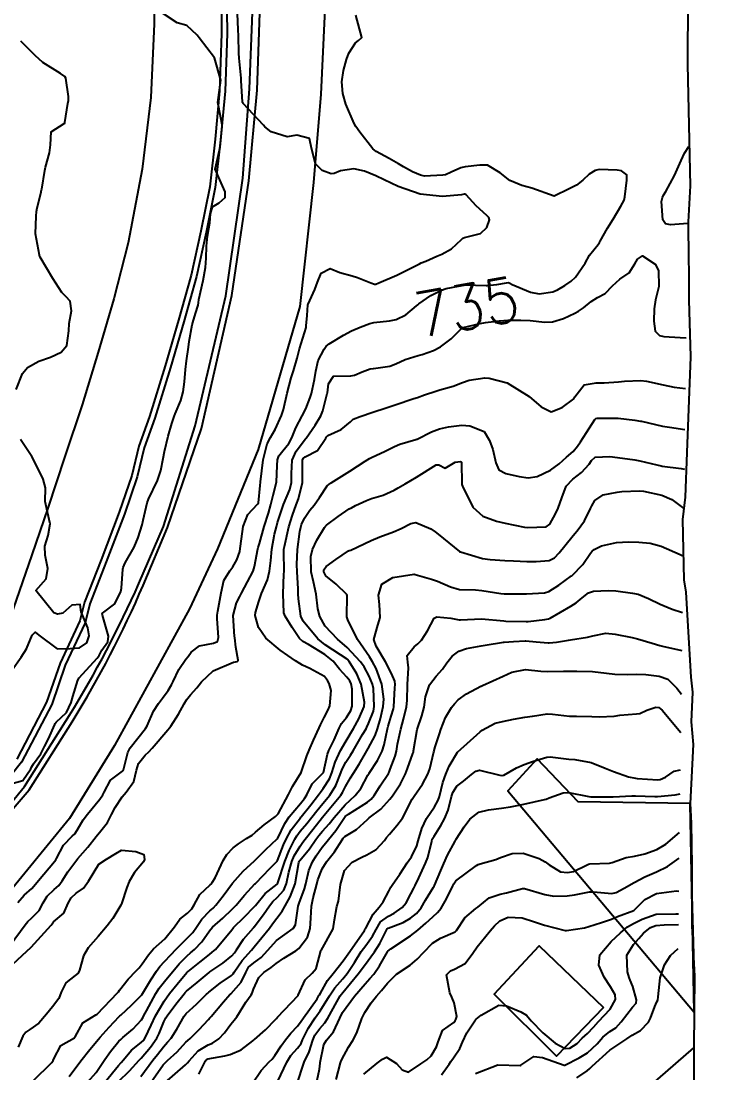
# Model space of a CAD drawing. Header units: metres. Extents: x 318500 to 325275, y 7408834 to 7428799.
# Drawn here: x 324060.5 to 324122.8, y 7420763.6 to 7420858 of the extents above; entities that cross this region are included whole.
import ezdxf
from ezdxf.enums import TextEntityAlignment as Align

# ---------------------------------------------------------------- set-up
doc = ezdxf.new("R2010")
doc.units = ezdxf.units.M
doc.header["$MEASUREMENT"] = 0
for name, color, linetype in [('Area', 45, 'Continuous'), ('Canteiro', 45, 'Continuous'), ('Cotas', 45, 'Continuous'), ('Curvas de Nivel 1m', 11, 'Continuous'), ('Curvas de Nivel 5m', 15, 'Continuous'), ('Edificações', 30, 'Continuous'), ('Vias Primárias', 230, 'Continuous')]:
    doc.layers.add(name, color=color, linetype=linetype)
doc.styles.add('Style-STANDARD', font='STANDARD.shx')

msp = doc.modelspace()

# ---------------------------------------------------------------- linework, layer by layer
at = {"layer": 'Area'}
msp.add_lwpolyline([(324120.41, 7420863.066), (324120.3, 7420856.168), (324120.3, 7420854.758), (324120.291, 7420854.063), (324120.543, 7420843.158), (324120.352, 7420839.93), (324120.4, 7420836.504), (324120.41, 7420835.545), (324120.429, 7420832.938), (324120.582, 7420827.811), (324120.247, 7420819.248), (324120.101, 7420815.243), (324119.856, 7420813.233), (324119.983, 7420807.832), (324120.143, 7420806.717), (324120.608, 7420799.091), (324120.737, 7420797.74), (324120.645, 7420795.09), (324120.798, 7420793.057), (324120.526, 7420787.745), (324120.628, 7420785.993), (324120.68, 7420782.183), (324120.7, 7420776.774), (324120.921, 7420772.259), (324120.86, 7420765.833), (324120.91, 7420757.428)], dxfattribs=at)
at = {"layer": 'Canteiro'}
msp.add_lwpolyline([(324033.421, 7420760.027), (324041.567, 7420767.987), (324048.643, 7420775.133), (324055.121, 7420782.292), (324060.858, 7420789.279), (324064.903, 7420795.672, 0.033102), (324071.109, 7420807.487), (324073.326, 7420812.595), (324076.166, 7420821.643), (324078.897, 7420833.303), (324080.43, 7420843.845), (324081.016, 7420851.877), (324081.554, 7420865.586), (324081.917, 7420873.487), (324082.16, 7420884.867), (324082.525, 7420896.843), (324082.875, 7420906.978)], format="xyb", dxfattribs=at)
msp.add_lwpolyline([(324078.976, 7420860.876), (324079.029, 7420856.823), (324078.834, 7420851.65), (324078.443, 7420847.293), (324077.963, 7420843.008), (324077.146, 7420838.99), (324076.292, 7420835.041), (324075.154, 7420830.971), (324073.945, 7420826.88), (324072.54, 7420822.31), (324071.598, 7420819.656), (324070.958, 7420817.047), (324069.82, 7420813.721), (324068.185, 7420809.419), (324066.709, 7420805.666), (324066.281, 7420803.956), (324064.505, 7420800.158), (324063.295, 7420796.634), (324060.576, 7420791.462), (324058.726, 7420789.129)], dxfattribs=at)
at = {"layer": 'Curvas de Nivel 1m', "flags": 128}
for points, elevation in [([(324059.63, 7420789.528), (324060.699, 7420789.809), (324061.437, 7420790.863), (324061.493, 7420791.022), (324061.657, 7420791.308), (324062.315, 7420792.209), (324062.638, 7420792.85), (324062.995, 7420793.539), (324063.567, 7420794.841), (324063.606, 7420794.937), (324063.703, 7420795.04), (324064.635, 7420795.908), (324065.043, 7420796.82), (324065.2, 7420797.356), (324065.636, 7420798.812), (324065.762, 7420799.028), (324067.382, 7420800.786), (324067.54, 7420801.028), (324067.791, 7420801.514), (324068.321, 7420802.256), (324068.39, 7420802.774), (324067.838, 7420804.651), (324067.812, 7420804.752), (324067.813, 7420804.78), (324067.84, 7420804.825), (324068.945, 7420805.674), (324069.501, 7420806.764), (324069.557, 7420807.071), (324069.685, 7420808.762), (324069.716, 7420808.938), (324069.896, 7420809.351), (324070.675, 7420810.749), (324071.06, 7420811.606), (324071.404, 7420812.738), (324071.509, 7420813.174), (324071.858, 7420814.732), (324071.973, 7420815.052), (324072.777, 7420816.718), (324073.084, 7420817.634), (324073.276, 7420818.711), (324073.396, 7420819.343), (324073.735, 7420820.705), (324074.061, 7420821.841), (324074.285, 7420822.481), (324074.379, 7420822.697), (324074.866, 7420823.914), (324075.069, 7420824.69), (324075.213, 7420825.59), (324075.304, 7420826.688), (324075.371, 7420827.454), (324075.551, 7420828.686), (324075.632, 7420829.211), (324075.896, 7420830.683), (324075.949, 7420830.917), (324076.195, 7420831.7), (324076.428, 7420832.455), (324076.462, 7420832.676), (324076.501, 7420832.964), (324076.89, 7420834.67), (324077.079, 7420835.836), (324077.151, 7420836.667), (324077.181, 7420837.762), (324077.261, 7420838.665), (324077.472, 7420839.833), (324077.544, 7420840.661), (324077.704, 7420841.274), (324078.325, 7420841.636), (324078.851, 7420842.124), (324078.855, 7420842.642), (324078.356, 7420843.706), (324077.962, 7420844.656), (324078.39, 7420846.65), (324078.587, 7420848.478), (324078.585, 7420848.648), (324078.431, 7420849.416), (324078.2, 7420850.654), (324078.47, 7420852.65), (324077.886, 7420854.659), (324076.527, 7420856.45), (324076.348, 7420856.683), (324075.405, 7420857.563), (324074.541, 7420857.778), (324073.131, 7420858.724)], 733), ([(324060.264, 7420778.878), (324060.835, 7420779.535), (324061.509, 7420780.131), (324061.845, 7420780.525), (324062.1, 7420780.851), (324063.537, 7420782.537), (324063.66, 7420782.707), (324063.726, 7420782.828), (324064.367, 7420784.013), (324065.134, 7420784.814), (324065.36, 7420785.025), (324065.578, 7420785.367), (324066.111, 7420786.283), (324066.491, 7420786.797), (324067.613, 7420788.129), (324067.87, 7420788.525), (324067.985, 7420788.776), (324068.574, 7420789.833), (324069.648, 7420790.643), (324069.706, 7420790.703), (324069.726, 7420790.759), (324070.113, 7420792.314), (324070.332, 7420792.75), (324071.698, 7420794.487), (324071.843, 7420794.728), (324072.419, 7420796.02), (324072.868, 7420796.713), (324073.244, 7420797.201), (324073.748, 7420797.891), (324074.051, 7420798.402), (324074.179, 7420798.696), (324074.684, 7420799.778), (324075.322, 7420800.685), (324075.527, 7420800.94), (324075.789, 7420801.313), (324076.559, 7420801.908), (324077.802, 7420802.121), (324078.169, 7420802.28), (324078.248, 7420802.643), (324078.12, 7420804.361), (324078.131, 7420804.646), (324078.199, 7420805), (324078.487, 7420806.641), (324078.743, 7420807.771), (324079.267, 7420808.629), (324079.548, 7420808.972), (324079.905, 7420809.615), (324080.165, 7420810.369), (324080.206, 7420810.617), (324080.39, 7420812.161), (324080.472, 7420812.615), (324080.888, 7420813.679), (324081.756, 7420814.602), (324081.844, 7420814.729), (324081.995, 7420816.273), (324082.015, 7420816.585), (324082.019, 7420816.618), (324082.26, 7420818.596), (324082.617, 7420820.016), (324082.924, 7420820.587), (324083.341, 7420821.3), (324083.91, 7420822.573), (324084.085, 7420823.088), (324084.4, 7420824.566), (324084.753, 7420825.928), (324084.974, 7420826.557), (324085.302, 7420827.707), (324085.501, 7420828.55), (324086.104, 7420830.467), (324086.12, 7420830.541), (324086.122, 7420830.599), (324086.195, 7420831.54), (324086.268, 7420832.481), (324086.28, 7420832.539), (324086.884, 7420833.873), (324087.14, 7420834.531), (324087.446, 7420835.324), (324088.249, 7420835.764), (324089.121, 7420835.385), (324090.246, 7420835.091), (324090.707, 7420834.948), (324091.894, 7420834.465), (324092.238, 7420834.354), (324092.345, 7420834.353), (324092.617, 7420834.456), (324094.247, 7420835.149), (324095.726, 7420835.889), (324096.258, 7420836.177), (324096.422, 7420836.244), (324096.834, 7420836.404), (324097.813, 7420836.849), (324098.27, 7420837.041), (324099.127, 7420837.528), (324100.049, 7420838.364), (324100.171, 7420838.482), (324100.293, 7420838.545), (324101.745, 7420838.891), (324102.307, 7420839.439), (324102.54, 7420840.105), (324102.476, 7420840.328), (324102.322, 7420840.503), (324101.352, 7420841.367), (324100.447, 7420842.358), (324100.341, 7420842.417), (324100.284, 7420842.418), (324100.052, 7420842.364), (324098.338, 7420842.212), (324096.34, 7420842.41), (324094.35, 7420843.108), (324093.106, 7420843.711), (324092.364, 7420844.079), (324091.352, 7420844.48), (324090.372, 7420844.682), (324089.189, 7420844.508), (324088.614, 7420844.269), (324088.366, 7420844.237), (324087.556, 7420844.532), (324086.96, 7420845.126), (324086.574, 7420846.547), (324086.403, 7420847.424), (324085.264, 7420847.705), (324084.405, 7420847.578), (324082.982, 7420848.021), (324082.418, 7420848.447), (324082.272, 7420848.602), (324080.449, 7420850.547), (324080.414, 7420850.63), (324080.409, 7420850.672), (324080.294, 7420852.632), (324080.28, 7420852.825), (324080.109, 7420854.634), (324080.082, 7420855.058), (324080.037, 7420856.635), (324080.019, 7420857.151), (324079.962, 7420858.636)], 734), ([(324060.1, 7420824.89), (324060.674, 7420826.33), (324061.123, 7420826.875), (324062.136, 7420827.425), (324063.201, 7420827.788), (324064.144, 7420828.255), (324064.648, 7420828.833), (324064.836, 7420830.164), (324064.869, 7420830.83), (324065.066, 7420831.958), (324064.947, 7420832.829), (324064.596, 7420833.217), (324064.218, 7420833.608), (324063.383, 7420834.848), (324062.259, 7420836.766), (324062.214, 7420836.861), (324062.189, 7420836.933), (324061.831, 7420838.867), (324061.896, 7420840.456), (324061.934, 7420840.866), (324061.978, 7420841.202), (324062.334, 7420842.468), (324062.394, 7420842.804), (324062.404, 7420842.859), (324062.686, 7420844.536), (324062.753, 7420844.856), (324063.108, 7420846.128), (324063.183, 7420846.852), (324063.248, 7420848.011), (324064.419, 7420848.749), (324064.462, 7420848.797), (324064.471, 7420848.839), (324064.734, 7420850.547), (324064.804, 7420850.835), (324064.809, 7420851.19), (324064.56, 7420852.839), (324064.472, 7420852.986), (324064.083, 7420853.236), (324062.491, 7420854.245), (324061.821, 7420854.87), (324060.519, 7420856.148)], 732), ([(324120.32, 7420839.79), (324118.774, 7420839.653), (324118.315, 7420839.772), (324118.092, 7420840.123), (324117.964, 7420841.753), (324118.056, 7420842.124), (324118.15, 7420842.316), (324118.348, 7420842.646), (324119.142, 7420844.108), (324119.721, 7420845.431), (324120.035, 7420846.095), (324120.41, 7420846.71)], 736), ([(324061.626, 7420762.855), (324063.297, 7420764.516), (324063.435, 7420764.693), (324063.501, 7420764.828), (324064.099, 7420766.041), (324065.329, 7420766.72), (324065.379, 7420766.759), (324065.407, 7420766.809), (324066.08, 7420768.068), (324067.246, 7420768.782), (324067.361, 7420768.845), (324069.199, 7420770.753), (324069.287, 7420770.845), (324069.384, 7420770.993), (324070.139, 7420772.003), (324070.857, 7420772.736), (324071.142, 7420773.005), (324071.42, 7420773.364), (324071.968, 7420774.186), (324072.431, 7420774.715), (324073.449, 7420775.62), (324074.299, 7420776.687), (324074.792, 7420777.358), (324075.478, 7420777.897), (324075.86, 7420778.29), (324076.074, 7420778.664), (324076.572, 7420779.596), (324077.517, 7420780.456), (324077.615, 7420780.552), (324077.683, 7420780.648), (324077.956, 7420781.075), (324078.679, 7420782.633), (324078.992, 7420783.185), (324079.557, 7420783.759), (324080.044, 7420784.134), (324080.772, 7420784.608), (324081.27, 7420784.908), (324081.578, 7420785.164), (324082.332, 7420785.846), (324083.349, 7420786.574), (324083.602, 7420786.815), (324084.52, 7420788.557), (324084.893, 7420789.29), (324085.65, 7420790.54), (324086.182, 7420792.025), (324086.386, 7420792.533), (324086.783, 7420793.435), (324087.278, 7420794.524), (324087.41, 7420794.817), (324087.714, 7420795.467), (324088.075, 7420796.165), (324088.232, 7420796.512), (324088.363, 7420797.899), (324088.187, 7420798.514), (324088.034, 7420798.787), (324087.766, 7420799.13), (324086.444, 7420799.862), (324085.776, 7420800.17), (324085.537, 7420800.303), (324085.153, 7420800.549), (324083.794, 7420801.522), (324082.506, 7420802.59), (324081.824, 7420803.538), (324081.53, 7420804.603), (324081.57, 7420804.876), (324081.853, 7420805.866), (324082.114, 7420806.596), (324082.645, 7420807.822), (324082.837, 7420808.586), (324082.932, 7420809.558), (324083.035, 7420810.583), (324083.264, 7420811.911), (324083.436, 7420812.578), (324083.555, 7420812.967), (324083.965, 7420814.222), (324084.052, 7420814.486), (324084.083, 7420814.568), (324084.635, 7420815.915), (324084.796, 7420816.558), (324084.795, 7420817.346), (324084.851, 7420818.558), (324085.215, 7420819.369), (324086.049, 7420820.471), (324086.082, 7420820.508), (324086.11, 7420820.539), (324086.917, 7420821.681), (324087.435, 7420822.526), (324087.619, 7420822.99), (324088.001, 7420824.521), (324088.015, 7420824.607), (324088.113, 7420825.414), (324088.558, 7420826.079), (324090.124, 7420826.122), (324090.433, 7420826.177), (324091.146, 7420826.475), (324091.863, 7420826.735), (324092.135, 7420826.779), (324093.607, 7420826.976), (324094.141, 7420827.182), (324094.976, 7420827.599), (324096.153, 7420827.943), (324096.52, 7420828.039), (324097.52, 7420828.39), (324098.163, 7420828.712), (324099.116, 7420829.426), (324100.048, 7420830.361), (324100.117, 7420830.425), (324100.181, 7420830.46), (324101.717, 7420830.807), (324102.189, 7420830.904), (324103.439, 7420831.069), (324104.192, 7420831.108), (324105.367, 7420831.118), (324106.192, 7420831.071), (324107.501, 7420830.95), (324108.191, 7420830.965), (324109.184, 7420831.252), (324110.203, 7420831.745), (324110.522, 7420831.908), (324110.966, 7420832.219), (324111.652, 7420832.775), (324112.224, 7420833.141), (324112.918, 7420833.501), (324113.562, 7420834.18), (324114.246, 7420834.797), (324115.063, 7420835.35), (324115.584, 7420836.157), (324115.827, 7420836.594), (324116.271, 7420836.895), (324117.415, 7420836.133), (324117.697, 7420835.571), (324117.726, 7420834.128), (324117.421, 7420832.933), (324117.309, 7420832.134), (324117.291, 7420831.036), (324117.396, 7420830.132), (324117.803, 7420829.752), (324118.175, 7420829.656), (324119.651, 7420829.574), (324120.17, 7420829.53)], 736), ([(324064.855, 7420763.244), (324065.29, 7420763.814), (324066.025, 7420764.799), (324066.582, 7420765.52), (324067.324, 7420766.386), (324067.503, 7420766.602), (324067.647, 7420766.775), (324068.437, 7420767.671), (324069.358, 7420768.634), (324069.417, 7420768.691), (324069.48, 7420768.749), (324070.454, 7420769.654), (324071.379, 7420770.591), (324071.472, 7420770.729), (324072.178, 7420771.939), (324072.696, 7420772.711), (324073.003, 7420773.119), (324073.423, 7420773.579), (324073.962, 7420774.162), (324074.451, 7420774.685), (324075.45, 7420775.665), (324075.938, 7420776.182), (324076.267, 7420776.662), (324076.753, 7420777.375), (324077.482, 7420778.129), (324077.76, 7420778.372), (324078.015, 7420778.642), (324078.663, 7420779.472), (324079.52, 7420780.596), (324080.462, 7420781.679), (324081.48, 7420782.601), (324081.514, 7420782.627), (324081.541, 7420782.654), (324082.509, 7420783.633), (324083.516, 7420784.571), (324083.547, 7420784.594), (324083.571, 7420784.643), (324084.197, 7420785.955), (324084.6, 7420786.555), (324085.612, 7420787.763), (324085.964, 7420788.189), (324086.17, 7420788.535), (324086.659, 7420789.505), (324087.65, 7420790.52), (324088.011, 7420792.179), (324088.138, 7420792.513), (324088.632, 7420793.449), (324089.055, 7420794.5), (324089.278, 7420794.924), (324089.715, 7420795.457), (324090.124, 7420796.084), (324090.238, 7420796.482), (324090.227, 7420798.009), (324090.144, 7420798.484), (324090.03, 7420798.753), (324089.766, 7420799.097), (324089.089, 7420799.816), (324088.523, 7420800.509), (324087.789, 7420801.13), (324086.332, 7420802.005), (324085.806, 7420802.288), (324085.515, 7420802.544), (324084.848, 7420803.531), (324084.219, 7420804.564), (324084.121, 7420804.844), (324084.041, 7420806.567), (324084.115, 7420808.338), (324084.124, 7420808.566), (324084.113, 7420810.371), (324084.123, 7420810.567), (324084.156, 7420810.8), (324084.558, 7420812.561), (324084.883, 7420813.629), (324085.225, 7420814.551), (324085.437, 7420815.089), (324085.795, 7420816.543), (324085.768, 7420818.295), (324085.78, 7420818.544), (324085.854, 7420818.711), (324086.025, 7420818.858), (324087.13, 7420819.433), (324087.863, 7420820.522), (324087.928, 7420820.646), (324088.054, 7420820.763), (324089.251, 7420821.314), (324090.073, 7420822.001), (324090.338, 7420822.224), (324090.944, 7420822.477), (324092.084, 7420822.85), (324093.288, 7420823.248), (324094.091, 7420823.532), (324095.759, 7420824.077), (324096.098, 7420824.185), (324096.711, 7420824.401), (324097.733, 7420824.758), (324098.107, 7420824.862), (324099.285, 7420825.196), (324100.117, 7420825.521), (324100.738, 7420825.734), (324102.124, 7420825.931), (324102.532, 7420825.916), (324104.118, 7420825.49), (324106.1, 7420824.28), (324107.179, 7420823.352), (324108.086, 7420822.896), (324109.061, 7420823.27), (324110.098, 7420824.06), (324110.19, 7420824.229), (324111.029, 7420825.304), (324112.119, 7420825.495), (324112.831, 7420825.478), (324114.121, 7420825.584), (324114.654, 7420825.633), (324116.123, 7420825.702), (324116.62, 7420825.645), (324118.118, 7420825.302), (324119.104, 7420825.117), (324120.11, 7420824.97)], 737), ([(324066.542, 7420762.791), (324067.288, 7420763.62), (324068.048, 7420764.769), (324068.581, 7420765.491), (324069.325, 7420766.42), (324069.486, 7420766.59), (324069.667, 7420766.747), (324070.567, 7420767.512), (324071.354, 7420768.345), (324071.494, 7420768.592), (324071.562, 7420768.727), (324071.796, 7420769.156), (324072.631, 7420770.711), (324072.921, 7420771.173), (324073.396, 7420771.775), (324073.821, 7420772.277), (324074.147, 7420772.689), (324074.722, 7420773.379), (324075.431, 7420774.088), (324075.746, 7420774.356), (324076.107, 7420774.663), (324076.758, 7420775.346), (324077.457, 7420776.328), (324077.726, 7420776.646), (324078.633, 7420777.472), (324079.485, 7420778.262), (324079.664, 7420778.441), (324079.821, 7420778.617), (324080.575, 7420779.538), (324081.519, 7420780.529), (324081.555, 7420780.564), (324081.59, 7420780.599), (324082.867, 7420781.913), (324083.501, 7420782.571), (324083.52, 7420782.591), (324083.541, 7420782.63), (324084.079, 7420784.045), (324084.304, 7420784.559), (324084.761, 7420785.374), (324085.599, 7420786.477), (324085.627, 7420786.512), (324085.651, 7420786.539), (324086.516, 7420787.626), (324087.208, 7420788.524), (324087.382, 7420788.765), (324087.629, 7420789.094), (324088.196, 7420789.957), (324088.412, 7420790.509), (324088.702, 7420791.466), (324089.179, 7420792.498), (324089.689, 7420793.372), (324090.355, 7420794.48), (324090.834, 7420795.353), (324091.307, 7420796.466), (324091.35, 7420796.852), (324091.043, 7420798.471), (324090.664, 7420799.371), (324089.971, 7420800.487), (324089.783, 7420800.691), (324089.2, 7420801.088), (324087.802, 7420801.997), (324087.148, 7420802.527), (324085.834, 7420804.107), (324085.633, 7420804.543), (324085.424, 7420806.115), (324085.408, 7420806.547), (324085.396, 7420807.018), (324085.291, 7420808.549), (324085.266, 7420809.183), (324085.32, 7420810.549), (324085.534, 7420812.144), (324085.621, 7420812.545), (324085.697, 7420812.791), (324085.952, 7420813.349), (324086.44, 7420814.059), (324086.83, 7420814.531), (324087.317, 7420815.19), (324087.996, 7420816.24), (324088.134, 7420816.382), (324088.361, 7420816.515), (324090.011, 7420817.565), (324091.388, 7420818.469), (324091.781, 7420818.706), (324092.025, 7420818.826), (324093.148, 7420819.334), (324094.04, 7420819.78), (324094.501, 7420819.976), (324095.929, 7420820.412), (324096.022, 7420820.439), (324096.051, 7420820.451), (324097.343, 7420821.108), (324098.065, 7420821.362), (324098.884, 7420821.556), (324100.07, 7420821.691), (324100.774, 7420821.645), (324102.062, 7420821.135), (324102.553, 7420820.322), (324102.851, 7420819.504), (324103.131, 7420818.313), (324103.399, 7420817.694), (324104.011, 7420817.354), (324105.219, 7420817.077), (324106.007, 7420816.955), (324106.835, 7420817.094), (324108.014, 7420817.669), (324108.786, 7420818.239), (324109.442, 7420818.815), (324110.037, 7420819.341), (324110.451, 7420819.809), (324110.715, 7420820.213), (324111.231, 7420821.044), (324112.006, 7420822.201), (324112.081, 7420822.28), (324112.2, 7420822.317), (324114.081, 7420822.315), (324115.585, 7420822.155), (324116.079, 7420822.067), (324116.187, 7420822.04), (324118.072, 7420821.614), (324118.681, 7420821.501), (324120.07, 7420821.3)], 738), ([(324059.763, 7420799.745), (324060.554, 7420800.878), (324061.03, 7420801.633), (324061.553, 7420802.864), (324061.813, 7420803.112), (324062.132, 7420802.857), (324063.792, 7420801.627), (324064.96, 7420801.655), (324065.793, 7420801.705), (324066.446, 7420802.155), (324066.651, 7420802.797), (324066.544, 7420803.522), (324065.99, 7420804.808), (324065.951, 7420804.928), (324065.842, 7420805.613), (324065.108, 7420805.553), (324064.294, 7420804.833), (324063.829, 7420804.729), (324063.482, 7420804.843), (324061.86, 7420806.86), (324062.81, 7420807.916), (324062.948, 7420808.849), (324062.72, 7420810.033), (324062.688, 7420810.852), (324062.99, 7420811.784), (324063.162, 7420812.848), (324062.915, 7420813.891), (324062.71, 7420814.853), (324062.754, 7420816.08), (324062.536, 7420816.855), (324062.006, 7420817.947), (324061.512, 7420818.868), (324060.509, 7420820.417)], 732), ([(324068.091, 7420762.768), (324069.295, 7420764.243), (324069.534, 7420764.511), (324069.726, 7420764.746), (324070.441, 7420765.611), (324071.323, 7420766.296), (324071.547, 7420766.507), (324071.683, 7420766.725), (324072.202, 7420767.863), (324072.6, 7420768.711), (324073.373, 7420770.029), (324073.854, 7420770.693), (324074.541, 7420771.535), (324075.409, 7420772.574), (324075.455, 7420772.624), (324075.516, 7420772.669), (324076.576, 7420773.505), (324077.433, 7420774.203), (324077.684, 7420774.399), (324077.969, 7420774.642), (324079.458, 7420776.427), (324079.539, 7420776.54), (324079.602, 7420776.619), (324080.539, 7420777.545), (324081.489, 7420778.513), (324081.527, 7420778.561), (324081.554, 7420778.599), (324082.423, 7420779.67), (324083.519, 7420780.514), (324083.547, 7420780.542), (324083.559, 7420780.569), (324083.572, 7420780.621), (324084.189, 7420782.56), (324084.574, 7420783.536), (324085.096, 7420784.547), (324085.276, 7420784.843), (324085.581, 7420785.255), (324086.161, 7420785.965), (324086.612, 7420786.53), (324087.053, 7420787.078), (324087.612, 7420787.736), (324088.239, 7420788.511), (324088.765, 7420789.371), (324089.213, 7420790.497), (324089.333, 7420790.816), (324089.664, 7420791.456), (324090.075, 7420792.083), (324090.317, 7420792.48), (324091.175, 7420793.948), (324091.482, 7420794.463), (324091.563, 7420794.602), (324091.707, 7420794.924), (324092.148, 7420796.031), (324092.215, 7420796.455), (324092.146, 7420798.064), (324092.069, 7420798.457), (324091.767, 7420799.16), (324091.307, 7420799.999), (324090.982, 7420800.472), (324089.799, 7420801.737), (324088.916, 7420802.503), (324087.827, 7420803.655), (324087.33, 7420804.525), (324087.156, 7420805.218), (324086.998, 7420806.529), (324086.761, 7420807.647), (324086.564, 7420808.533), (324086.532, 7420809.913), (324086.69, 7420810.532), (324087.078, 7420811.379), (324087.765, 7420812.522), (324087.841, 7420812.621), (324087.943, 7420812.725), (324088.968, 7420813.491), (324089.965, 7420814.174), (324090.166, 7420814.288), (324090.542, 7420814.481), (324091.506, 7420814.938), (324091.98, 7420815.105), (324093.013, 7420815.422), (324093.991, 7420815.856), (324094.365, 7420816.063), (324094.994, 7420816.425), (324096.006, 7420817.039), (324097.766, 7420818.133), (324098.018, 7420818.149), (324098.56, 7420817.829), (324099.463, 7420818.366), (324099.959, 7420818.423), (324100.021, 7420818.409), (324100.046, 7420818.36), (324100.056, 7420816.415), (324100.067, 7420816.359), (324100.133, 7420816.223), (324101.052, 7420814.344), (324101.958, 7420813.541), (324103.172, 7420813.092), (324103.949, 7420812.914), (324105.677, 7420812.55), (324105.944, 7420812.521), (324107.637, 7420812.562), (324107.948, 7420812.802), (324108.459, 7420813.746), (324108.719, 7420814.239), (324109.045, 7420815.173), (324109.409, 7420816.229), (324110.006, 7420816.862), (324110.783, 7420817.441), (324111.472, 7420818.205), (324111.699, 7420818.53), (324112.029, 7420818.812), (324113.329, 7420818.882), (324114.029, 7420818.8), (324115.592, 7420818.589), (324116.025, 7420818.503), (324117.55, 7420818.127), (324117.939, 7420818.041), (324118.019, 7420818.03), (324119.738, 7420817.815), (324120.02, 7420817.74)], 739), ([(324071.285, 7420763.265), (324072.371, 7420764.714), (324072.771, 7420765.245), (324073.318, 7420765.925), (324073.692, 7420766.327), (324073.997, 7420766.69), (324074.507, 7420767.518), (324075.171, 7420768.673), (324075.362, 7420768.907), (324076.287, 7420769.745), (324077.187, 7420770.652), (324077.285, 7420770.747), (324077.383, 7420770.821), (324078.41, 7420771.619), (324079.405, 7420772.311), (324079.556, 7420772.469), (324079.645, 7420772.616), (324080.36, 7420773.672), (324081.207, 7420774.602), (324081.316, 7420774.726), (324081.443, 7420774.887), (324082.812, 7420776.58), (324083.085, 7420776.956), (324083.474, 7420777.472), (324083.944, 7420778.102), (324084.223, 7420778.559), (324084.69, 7420779.364), (324085.117, 7420780.546), (324085.462, 7420782.464), (324085.484, 7420782.541), (324085.498, 7420782.583), (324085.542, 7420782.643), (324086.395, 7420783.694), (324086.981, 7420784.526), (324087.232, 7420784.866), (324087.581, 7420785.271), (324088.165, 7420785.938), (324088.608, 7420786.505), (324089.611, 7420787.64), (324090.51, 7420788.477), (324091.011, 7420789.087), (324091.647, 7420790.279), (324091.712, 7420790.396), (324091.753, 7420790.459), (324092.5, 7420791.62), (324092.911, 7420792.448), (324093.106, 7420793.026), (324093.39, 7420794.443), (324093.449, 7420794.697), (324093.717, 7420795.59), (324093.932, 7420796.232), (324093.975, 7420796.436), (324094.059, 7420798.132), (324094.076, 7420798.435), (324094.054, 7420798.727), (324093.77, 7420799.399), (324093.219, 7420800.446), (324092.396, 7420801.859), (324092.191, 7420802.456), (324092.534, 7420803.748), (324092.736, 7420804.451), (324092.69, 7420805.613), (324092.605, 7420806.453), (324092.905, 7420807.419), (324093.884, 7420808.021), (324095.79, 7420808.313), (324095.888, 7420808.299), (324097.359, 7420807.865), (324097.88, 7420807.684), (324099.064, 7420807.176), (324099.869, 7420806.952), (324101.293, 7420806.915), (324101.868, 7420806.863), (324103.576, 7420806.593), (324103.864, 7420806.567), (324105.593, 7420806.554), (324105.864, 7420806.558), (324107.473, 7420806.649), (324107.868, 7420806.771), (324108.764, 7420807.35), (324109.889, 7420808.168), (324109.92, 7420808.19), (324109.959, 7420808.219), (324110.922, 7420809.192), (324111.614, 7420810.203), (324111.743, 7420810.381), (324111.923, 7420810.535), (324112.592, 7420810.855), (324113.93, 7420811.161), (324115.011, 7420811.234), (324115.931, 7420811.199), (324116.965, 7420811.094), (324117.927, 7420810.825), (324119.654, 7420810.094), (324119.829, 7420810.002), (324119.92, 7420809.94)], 741), ([(324072.173, 7420762.717), (324073.296, 7420764.313), (324073.664, 7420764.695), (324074.534, 7420765.459), (324075.325, 7420766.332), (324075.495, 7420766.501), (324075.697, 7420766.666), (324076.518, 7420767.482), (324077.356, 7420768.369), (324077.486, 7420768.52), (324077.59, 7420768.647), (324078.707, 7420769.963), (324079.281, 7420770.621), (324079.334, 7420770.668), (324079.381, 7420770.706), (324080.287, 7420771.716), (324080.692, 7420772.601), (324080.952, 7420773.062), (324081.423, 7420773.468), (324082.084, 7420773.936), (324082.663, 7420774.582), (324083.449, 7420775.449), (324084.955, 7420776.548), (324085.155, 7420776.854), (324085.393, 7420778.541), (324085.414, 7420778.619), (324085.494, 7420778.809), (324085.95, 7420780.099), (324086.067, 7420780.535), (324086.336, 7420781.728), (324086.667, 7420782.529), (324087.012, 7420783.061), (324087.56, 7420783.82), (324087.86, 7420784.221), (324088.104, 7420784.512), (324088.76, 7420785.325), (324089.535, 7420786.491), (324089.601, 7420786.569), (324089.915, 7420786.797), (324091.614, 7420787.882), (324091.943, 7420788.13), (324092.207, 7420788.454), (324092.751, 7420789.331), (324093.48, 7420790.442), (324093.542, 7420790.551), (324093.656, 7420790.832), (324094.101, 7420792.007), (324094.219, 7420792.432), (324094.314, 7420793.059), (324094.587, 7420794.427), (324094.835, 7420795.302), (324095.107, 7420796.419), (324095.153, 7420797.005), (324095.208, 7420798.418), (324095.284, 7420799.926), (324095.223, 7420800.418), (324095.176, 7420801.033), (324095.801, 7420801.817), (324096.13, 7420802.08), (324096.457, 7420802.4), (324096.983, 7420803.232), (324097.579, 7420804.384), (324097.841, 7420804.497), (324099.077, 7420804.368), (324099.838, 7420804.241), (324099.96, 7420804.236), (324101.84, 7420804.33), (324103.837, 7420804.125), (324104.02, 7420804.115), (324105.837, 7420804.082), (324106.026, 7420804.089), (324107.511, 7420804.255), (324107.841, 7420804.324), (324107.981, 7420804.387), (324109.852, 7420805.468), (324110.307, 7420805.764), (324110.867, 7420806.21), (324111.433, 7420806.638), (324111.869, 7420806.804), (324113.203, 7420806.847), (324113.87, 7420806.821), (324115.38, 7420806.635), (324115.866, 7420806.522), (324116.808, 7420806.131), (324117.855, 7420805.639), (324118.927, 7420805.18), (324119.85, 7420804.88)], 742), ([(324073.453, 7420762.697), (324075.296, 7420764.312), (324075.482, 7420764.484), (324075.623, 7420764.667), (324076.413, 7420765.559), (324077.322, 7420766.085), (324077.716, 7420766.252), (324078.283, 7420766.636), (324078.778, 7420767.189), (324079.35, 7420767.959), (324079.652, 7420768.319), (324079.887, 7420768.612), (324080.713, 7420769.94), (324081.192, 7420770.593), (324081.255, 7420770.719), (324081.388, 7420771.1), (324081.853, 7420772.136), (324082.315, 7420772.581), (324082.959, 7420773.035), (324083.422, 7420773.4), (324084.106, 7420773.884), (324085.174, 7420774.544), (324085.442, 7420774.754), (324086.237, 7420775.747), (324086.483, 7420776.53), (324086.535, 7420777.469), (324086.591, 7420778.529), (324086.747, 7420779.282), (324087.059, 7420780.525), (324087.155, 7420780.893), (324087.534, 7420781.891), (324087.932, 7420782.514), (324088.655, 7420783.402), (324089.338, 7420784.493), (324089.429, 7420784.635), (324089.574, 7420784.777), (324090.627, 7420785.432), (324091.598, 7420786.301), (324091.675, 7420786.383), (324091.773, 7420786.458), (324092.814, 7420787.242), (324093.617, 7420788.125), (324093.848, 7420788.437), (324094.555, 7420789.508), (324095.016, 7420790.42), (324095.194, 7420790.88), (324095.677, 7420792.242), (324095.721, 7420792.368), (324095.738, 7420792.409), (324095.747, 7420792.475), (324096.077, 7420794.404), (324096.487, 7420795.629), (324096.69, 7420796.396), (324096.804, 7420797.334), (324097.166, 7420798.389), (324097.768, 7420799.16), (324098.349, 7420799.8), (324098.726, 7420800.371), (324099.192, 7420800.963), (324099.796, 7420801.404), (324100.483, 7420801.666), (324101.804, 7420801.909), (324102.169, 7420801.96), (324103.809, 7420802.225), (324103.877, 7420802.232), (324104.7, 7420802.291), (324105.743, 7420802.349), (324105.811, 7420802.347), (324106.722, 7420802.266), (324107.809, 7420802.155), (324107.901, 7420802.156), (324108.543, 7420802.239), (324109.632, 7420802.404), (324109.813, 7420802.429), (324111.343, 7420802.679), (324111.819, 7420802.807), (324112.981, 7420803.024), (324113.822, 7420802.944), (324115.334, 7420802.631), (324115.816, 7420802.517), (324117.121, 7420802.127), (324117.807, 7420801.929), (324118.054, 7420801.868), (324119.8, 7420801.48)], 743), ([(324076.494, 7420763.452), (324077.094, 7420764.652), (324077.177, 7420764.776), (324077.303, 7420764.832), (324078.831, 7420765.103), (324079.309, 7420765.234), (324080.277, 7420765.644), (324081.328, 7420766.442), (324081.402, 7420766.516), (324081.49, 7420766.588), (324082.465, 7420767.457), (324083.357, 7420768.368), (324083.452, 7420768.475), (324083.536, 7420768.567), (324085.38, 7420770.51), (324085.395, 7420770.54), (324086.01, 7420771.925), (324086.644, 7420772.528), (324087.005, 7420772.935), (324087.423, 7420774.52), (324087.441, 7420774.57), (324088.525, 7420776.504), (324088.666, 7420777.308), (324088.873, 7420778.499), (324089.003, 7420778.992), (324089.188, 7420780.495), (324089.533, 7420781.74), (324090.247, 7420782.479), (324091.092, 7420782.922), (324091.55, 7420783.137), (324092.382, 7420783.627), (324093.125, 7420784.444), (324093.324, 7420784.692), (324093.578, 7420784.99), (324094.249, 7420785.771), (324094.743, 7420786.423), (324095.617, 7420788.136), (324095.792, 7420788.407), (324096.553, 7420789.479), (324097.03, 7420790.389), (324097.187, 7420790.857), (324097.555, 7420792.382), (324097.684, 7420792.828), (324098.072, 7420794.001), (324098.184, 7420794.375), (324098.61, 7420795.477), (324099.146, 7420796.366), (324099.397, 7420796.702), (324099.74, 7420797.053), (324100.496, 7420797.602), (324101.759, 7420798.269), (324101.805, 7420798.283), (324101.919, 7420798.328), (324103.769, 7420799.188), (324104.537, 7420799.527), (324105.775, 7420799.787), (324107.141, 7420799.627), (324107.773, 7420799.586), (324109.18, 7420799.635), (324109.774, 7420799.63), (324110.366, 7420799.622), (324111.774, 7420799.583), (324113.026, 7420799.435), (324113.772, 7420799.366), (324114.949, 7420799.33), (324115.772, 7420799.347), (324116.57, 7420799.334), (324117.771, 7420799.185), (324118.552, 7420798.893), (324119.357, 7420798.096), (324119.75, 7420797.55)], 744), ([(324083.562, 7420762.845), (324084.364, 7420764.554), (324084.723, 7420765.135), (324085.319, 7420765.784), (324085.65, 7420766.211), (324085.792, 7420766.533), (324086.297, 7420767.575), (324086.923, 7420768.517), (324087.366, 7420769.149), (324088.197, 7420770.508), (324088.668, 7420771.223), (324089.403, 7420772.028), (324089.79, 7420772.484), (324090.437, 7420773.487), (324091.048, 7420774.466), (324091.446, 7420775.017), (324092.06, 7420775.848), (324092.375, 7420776.451), (324092.783, 7420777.134), (324093.478, 7420777.639), (324094.014, 7420777.9), (324094.726, 7420778.421), (324095.063, 7420778.85), (324095.509, 7420779.653), (324095.769, 7420780.154), (324095.89, 7420780.404), (324096.206, 7420781.08), (324096.825, 7420782.391), (324097.019, 7420782.917), (324097.365, 7420784.383), (324097.415, 7420784.54), (324097.577, 7420784.83), (324098.193, 7420785.772), (324098.509, 7420786.371), (324098.832, 7420787.143), (324099.147, 7420788.365), (324099.256, 7420788.734), (324099.634, 7420789.294), (324100.229, 7420789.764), (324100.935, 7420790.341), (324101.324, 7420790.666), (324101.656, 7420790.748), (324103.465, 7420790.303), (324103.649, 7420790.251), (324103.699, 7420790.25), (324103.843, 7420790.298), (324104.983, 7420790.964), (324105.664, 7420791.24), (324106.412, 7420791.526), (324107.675, 7420791.92), (324107.997, 7420791.923), (324109.673, 7420791.72), (324110.203, 7420791.684), (324111.668, 7420791.417), (324112.91, 7420790.933), (324113.657, 7420790.614), (324115.02, 7420790.149), (324115.648, 7420790.021), (324115.782, 7420790.005), (324117.646, 7420789.879), (324117.863, 7420789.901), (324118.315, 7420790.11), (324119.106, 7420790.65), (324119.66, 7420790.78)], 746), ([(324085.28, 7420762.54), (324085.946, 7420764.53), (324086.371, 7420765.468), (324086.698, 7420766.519), (324086.881, 7420766.973), (324087.346, 7420767.559), (324087.797, 7420768.062), (324088.055, 7420768.503), (324088.846, 7420769.967), (324089.156, 7420770.493), (324089.247, 7420770.627), (324089.385, 7420770.792), (324090.761, 7420772.47), (324091.423, 7420773.35), (324091.894, 7420773.994), (324092.224, 7420774.452), (324092.702, 7420775.193), (324093.343, 7420776.441), (324093.388, 7420776.514), (324093.462, 7420776.565), (324094.802, 7420777.088), (324095.476, 7420777.451), (324096.014, 7420777.87), (324096.429, 7420778.396), (324096.813, 7420779.077), (324097.518, 7420780.235), (324097.574, 7420780.324), (324097.603, 7420780.379), (324098.174, 7420781.733), (324098.45, 7420782.371), (324098.79, 7420783.129), (324099.483, 7420784.361), (324099.512, 7420784.42), (324099.573, 7420784.558), (324100.27, 7420785.67), (324100.781, 7420786.342), (324101.607, 7420786.987), (324102.468, 7420787.176), (324103.61, 7420787.319), (324104.438, 7420787.466), (324105.614, 7420787.688), (324107.475, 7420788.109), (324107.619, 7420788.147), (324107.892, 7420788.246), (324109.156, 7420788.698), (324109.628, 7420788.723), (324111.449, 7420788.376), (324111.622, 7420788.358), (324113.434, 7420788.362), (324113.623, 7420788.362), (324115.322, 7420788.447), (324115.625, 7420788.445), (324117.372, 7420788.375), (324117.624, 7420788.377), (324119.199, 7420788.524), (324119.63, 7420788.63)], 747), ([(324087.021, 7420762.514), (324087.294, 7420763.917), (324087.359, 7420764.45), (324087.372, 7420764.509), (324087.698, 7420766.132), (324087.946, 7420766.504), (324088.573, 7420767.266), (324089.124, 7420768.492), (324089.365, 7420768.989), (324090.452, 7420770.474), (324091.397, 7420771.584), (324091.823, 7420772.037), (324092.167, 7420772.452), (324092.681, 7420773.188), (324093.393, 7420774.44), (324093.411, 7420774.47), (324093.441, 7420774.51), (324093.707, 7420774.7), (324095.455, 7420775.878), (324096.131, 7420776.4), (324096.85, 7420777.009), (324097.478, 7420777.577), (324097.898, 7420777.962), (324098.212, 7420778.373), (324098.687, 7420779.183), (324099.254, 7420780.363), (324099.34, 7420780.544), (324099.524, 7420780.803), (324101.394, 7420782.188), (324101.539, 7420782.273), (324101.705, 7420782.328), (324103.116, 7420782.736), (324103.549, 7420782.9), (324104.574, 7420783.27), (324105.555, 7420783.288), (324107, 7420782.806), (324107.544, 7420782.505), (324107.903, 7420782.245), (324108.926, 7420781.621), (324109.533, 7420781.548), (324110.086, 7420781.663), (324111.247, 7420782.203), (324111.436, 7420782.306), (324111.542, 7420782.328), (324113.321, 7420782.395), (324113.544, 7420782.449), (324114.81, 7420782.893), (324115.553, 7420783.03), (324116.466, 7420783.222), (324117.563, 7420783.62), (324118.348, 7420784.108), (324119.59, 7420785.14)], 748), ([(324059.411, 7420772.985), (324061.44, 7420774.86), (324063.235, 7420776.833), (324063.33, 7420776.964), (324063.465, 7420777.131), (324064.388, 7420777.91), (324064.761, 7420778.817), (324065.038, 7420779.274), (324065.503, 7420779.706), (324066.154, 7420780.157), (324066.585, 7420780.794), (324067.535, 7420782.294), (324068.215, 7420782.77), (324069.035, 7420783.27), (324069.552, 7420783.575), (324070.832, 7420783.456), (324071.547, 7420783.189), (324071.625, 7420782.729), (324071.538, 7420782.518), (324070.709, 7420781.557), (324070.234, 7420780.743), (324070.03, 7420780.227), (324069.554, 7420778.749), (324069.535, 7420778.704), (324069.488, 7420778.621), (324068.788, 7420777.443), (324068.256, 7420776.768), (324067.45, 7420775.815), (324066.569, 7420774.793), (324066.141, 7420774.088), (324065.792, 7420772.804), (324065.673, 7420772.539), (324065.403, 7420772.316), (324064.554, 7420771.657), (324064.15, 7420770.822), (324063.934, 7420770.264), (324063.367, 7420769.518), (324062.828, 7420768.838), (324062.155, 7420768.041), (324061.339, 7420767.484), (324060.972, 7420767.229), (324060.7, 7420766.869), (324060.294, 7420765.897)], 736), ([(324088.787, 7420762.992), (324089.188, 7420764.491), (324089.214, 7420764.579), (324089.304, 7420764.784), (324089.91, 7420765.893), (324090.283, 7420766.476), (324090.642, 7420767.169), (324091.107, 7420768.464), (324091.365, 7420768.991), (324091.949, 7420769.88), (324092.41, 7420770.45), (324092.867, 7420770.966), (324093.398, 7420771.627), (324094.214, 7420772.428), (324095.422, 7420773.243), (324096.063, 7420773.769), (324096.638, 7420774.392), (324097.448, 7420775.219), (324098.156, 7420775.67), (324099.459, 7420776.231), (324099.594, 7420776.358), (324100.329, 7420777.496), (324101.321, 7420778.333), (324101.427, 7420778.395), (324101.492, 7420778.452), (324102.528, 7420779.292), (324103.51, 7420779.625), (324104.078, 7420779.728), (324105.518, 7420780.117), (324105.678, 7420780.118), (324107.51, 7420779.577), (324108.316, 7420779.43), (324109.508, 7420779.452), (324110.18, 7420779.543), (324111.514, 7420779.824), (324111.88, 7420779.829), (324113.513, 7420779.674), (324113.902, 7420779.777), (324114.623, 7420780.153), (324115.525, 7420780.655), (324116.488, 7420781.172), (324117.535, 7420781.609), (324118.498, 7420782.106), (324119.55, 7420782.85)], 749), ([(324098.259, 7420763.401), (324098.924, 7420764.364), (324099.07, 7420764.596), (324099.308, 7420764.923), (324099.894, 7420765.779), (324100.126, 7420766.348), (324100.515, 7420767.169), (324101.295, 7420768.331), (324101.361, 7420768.407), (324101.795, 7420768.754), (324103.373, 7420769.644), (324104.071, 7420769.595), (324105.368, 7420769.064), (324105.864, 7420768.771), (324106.279, 7420768.266), (324107.344, 7420767.164), (324108.432, 7420766.233), (324109.323, 7420765.764), (324109.739, 7420765.803), (324110.395, 7420766.209), (324110.858, 7420766.684), (324111.344, 7420767.124), (324111.861, 7420767.684), (324112.327, 7420768.185), (324113.371, 7420769.303), (324113.85, 7420770.163), (324113.819, 7420770.596), (324113.397, 7420771.298), (324112.821, 7420772.179), (324112.357, 7420773.255), (324112.456, 7420774.185), (324113.452, 7420775.357), (324114.284, 7420776.158), (324114.932, 7420776.684), (324115.473, 7420776.975), (324116.236, 7420777.375), (324117.486, 7420777.832), (324119.248, 7420777.855), (324119.49, 7420777.85)], 751), ([(324101.292, 7420763.511), (324103.3, 7420764.3), (324105.3, 7420764.258), (324105.349, 7420764.279), (324106.528, 7420765.046), (324107.311, 7420764.971), (324109.242, 7420764.28), (324109.301, 7420764.287), (324110.585, 7420764.94), (324111.322, 7420765.385), (324112.193, 7420766.187), (324112.719, 7420766.8), (324113.347, 7420767.282), (324113.88, 7420767.634), (324114.347, 7420768.155), (324115.38, 7420769.468), (324115.685, 7420769.837), (324115.738, 7420770.137), (324115.402, 7420771.322), (324115.171, 7420771.908), (324115.073, 7420772.145), (324114.908, 7420772.657), (324114.874, 7420774.148), (324115.45, 7420775.103), (324115.947, 7420775.644), (324116.35, 7420776.131), (324116.974, 7420776.618), (324117.47, 7420776.801), (324118.214, 7420776.851), (324119.48, 7420776.89)], 752), ([(324110.367, 7420763.131), (324111.303, 7420763.757), (324111.537, 7420763.966), (324111.764, 7420764.193), (324113.324, 7420765.614), (324114.132, 7420766.158), (324114.849, 7420766.635), (324115.342, 7420766.962), (324116.096, 7420767.385), (324116.792, 7420768.126), (324116.986, 7420768.504), (324117.381, 7420769.546), (324117.556, 7420769.949), (324117.642, 7420770.116), (324117.684, 7420770.407), (324117.847, 7420772.113), (324118.248, 7420773.287), (324118.77, 7420774.1), (324119.45, 7420774.73)], 753)]:
    msp.add_lwpolyline(points, dxfattribs=dict(at, elevation=elevation))
at = {"layer": 'Curvas de Nivel 5m', "flags": 128}
for points, elevation in [([(324059.586, 7420775.033), (324060.923, 7420776.868), (324061.16, 7420777.169), (324061.469, 7420777.457), (324062.168, 7420778.162), (324062.544, 7420778.844), (324062.896, 7420779.442), (324063.508, 7420780.03), (324063.933, 7420780.406), (324064.235, 7420780.823), (324064.738, 7420781.608), (324065.539, 7420782.683), (324065.643, 7420782.808), (324066.528, 7420783.822), (324067.276, 7420784.784), (324067.402, 7420784.953), (324067.576, 7420785.154), (324068.308, 7420786.05), (324068.665, 7420786.769), (324068.975, 7420787.397), (324069.616, 7420788.344), (324069.975, 7420788.755), (324070.652, 7420789.727), (324070.902, 7420790.741), (324071.073, 7420791.325), (324071.67, 7420792.091), (324072.013, 7420792.387), (324072.3, 7420792.721), (324073.697, 7420794.355), (324073.861, 7420794.536), (324073.977, 7420794.697), (324074.655, 7420795.752), (324075.178, 7420796.686), (324075.372, 7420797.047), (324075.742, 7420797.505), (324076.308, 7420798.116), (324076.728, 7420798.665), (324077.77, 7420799.66), (324079.599, 7420800.443), (324079.778, 7420800.466), (324079.917, 7420800.48), (324080.01, 7420800.618), (324079.797, 7420801.787), (324079.708, 7420802.622), (324079.694, 7420802.74), (324079.563, 7420804.624), (324079.851, 7420805.758), (324080.151, 7420806.323), (324080.308, 7420806.616), (324080.851, 7420807.635), (324081.355, 7420808.605), (324081.49, 7420809.011), (324081.787, 7420810.601), (324081.813, 7420810.709), (324081.925, 7420811.077), (324082.356, 7420812.594), (324082.747, 7420813.799), (324082.945, 7420814.585), (324083.147, 7420815.418), (324083.445, 7420816.578), (324083.518, 7420818.081), (324083.536, 7420818.577), (324083.661, 7420818.94), (324084.032, 7420819.383), (324084.551, 7420820.054), (324084.815, 7420820.559), (324085.171, 7420821.446), (324085.767, 7420822.545), (324086.086, 7420823.155), (324086.465, 7420824.167), (324086.578, 7420824.535), (324086.869, 7420825.783), (324086.976, 7420826.532), (324087.191, 7420827.483), (324087.731, 7420828.524), (324087.912, 7420828.773), (324088.165, 7420828.977), (324089.448, 7420829.776), (324090.177, 7420830.162), (324090.952, 7420830.478), (324091.833, 7420830.817), (324092.187, 7420830.898), (324093.592, 7420831.042), (324094.191, 7420831.17), (324095.035, 7420831.59), (324096.017, 7420832.413), (324096.119, 7420832.503), (324096.213, 7420832.578), (324097.29, 7420833.333), (324098.231, 7420833.817), (324098.665, 7420833.952), (324100.239, 7420834.269), (324100.325, 7420834.273), (324102.238, 7420834.219), (324102.348, 7420834.22), (324103.22, 7420834.32), (324104.087, 7420834.466), (324104.242, 7420834.481), (324104.364, 7420834.43), (324104.569, 7420834.305), (324106.23, 7420833.633), (324107.015, 7420833.481), (324108.231, 7420833.651), (324108.638, 7420833.842), (324109.311, 7420834.239), (324109.868, 7420834.609), (324110.247, 7420834.964), (324111.134, 7420836.217), (324111.529, 7420836.953), (324112.286, 7420837.904), (324112.408, 7420838.078), (324112.474, 7420838.197), (324113.132, 7420839.364), (324113.624, 7420840.18), (324114.332, 7420841.342), (324114.621, 7420841.883), (324114.688, 7420842.167), (324114.861, 7420843.666), (324114.866, 7420844.165), (324114.375, 7420844.511), (324113.983, 7420844.569), (324112.376, 7420844.626), (324112.025, 7420844.556), (324111.482, 7420844.213), (324110.902, 7420843.682), (324110.355, 7420843.239), (324109.698, 7420842.889), (324108.34, 7420842.25), (324106.35, 7420842.944), (324105.454, 7420843.193), (324104.36, 7420843.654), (324103.494, 7420844.319), (324102.38, 7420845.026), (324101.686, 7420845.034), (324100.378, 7420844.881), (324099.966, 7420844.776), (324099.104, 7420844.379), (324098.591, 7420844.162), (324098.366, 7420844.115), (324096.722, 7420844.049), (324096.366, 7420844.11), (324095.647, 7420844.421), (324094.824, 7420844.883), (324094.377, 7420845.14), (324093.548, 7420845.618), (324092.388, 7420846.253), (324092.095, 7420846.473), (324090.918, 7420847.98), (324090.566, 7420848.489), (324090.424, 7420848.754), (324089.681, 7420850.502), (324089.403, 7420851.449), (324089.308, 7420852.507), (324089.464, 7420853.527), (324089.729, 7420854.502), (324089.935, 7420855.072), (324090.523, 7420856.001), (324090.798, 7420856.215), (324091.105, 7420856.484), (324090.55, 7420858.49)], 735), ([(324069.281, 7420762.815), (324070.266, 7420763.765), (324071.147, 7420764.732), (324071.222, 7420764.81), (324071.302, 7420764.894), (324072.146, 7420765.889), (324072.717, 7420766.709), (324072.923, 7420767.12), (324073.352, 7420768.148), (324073.533, 7420768.522), (324073.65, 7420768.696), (324074.436, 7420769.749), (324075.159, 7420770.673), (324075.258, 7420770.796), (324075.384, 7420770.923), (324076.352, 7420771.704), (324077.409, 7420772.595), (324077.439, 7420772.621), (324077.483, 7420772.649), (324078.633, 7420773.421), (324079.432, 7420774.072), (324079.69, 7420774.362), (324079.869, 7420774.616), (324080.494, 7420775.565), (324081.385, 7420776.601), (324081.425, 7420776.636), (324081.461, 7420776.682), (324082.286, 7420777.779), (324082.809, 7420778.58), (324083.111, 7420778.961), (324083.501, 7420779.302), (324084.1, 7420779.972), (324084.338, 7420780.558), (324084.563, 7420781.587), (324084.834, 7420782.551), (324085.042, 7420783.053), (324085.561, 7420783.926), (324085.818, 7420784.285), (324086.01, 7420784.536), (324086.696, 7420785.416), (324087.581, 7420786.52), (324089.232, 7420788.496), (324089.38, 7420788.737), (324089.632, 7420789.262), (324090.083, 7420790.044), (324090.36, 7420790.479), (324090.863, 7420791.271), (324091.548, 7420792.462), (324091.682, 7420792.694), (324092.289, 7420793.859), (324092.498, 7420794.452), (324092.784, 7420795.379), (324093.021, 7420796.447), (324093.062, 7420797.125), (324092.889, 7420798.449), (324092.375, 7420799.853), (324092.07, 7420800.457), (324091.787, 7420800.898), (324090.715, 7420802.476), (324089.836, 7420804.237), (324089.767, 7420804.491), (324089.788, 7420806.42), (324089.766, 7420806.491), (324088.796, 7420807.429), (324087.885, 7420808.169), (324087.702, 7420808.522), (324087.699, 7420808.716), (324087.898, 7420809.025), (324088.778, 7420809.636), (324089.919, 7420810.408), (324089.974, 7420810.435), (324090.103, 7420810.487), (324091.929, 7420811.346), (324092.71, 7420811.674), (324093.937, 7420812.12), (324094.627, 7420812.43), (324095.483, 7420812.881), (324095.948, 7420812.95), (324097.28, 7420812.39), (324097.675, 7420812.121), (324097.935, 7420811.912), (324099.863, 7420810.361), (324099.919, 7420810.326), (324099.963, 7420810.315), (324101.911, 7420809.743), (324102.596, 7420809.633), (324103.909, 7420809.565), (324104.69, 7420809.51), (324105.908, 7420809.456), (324106.726, 7420809.449), (324107.909, 7420809.549), (324108.367, 7420809.789), (324108.799, 7420810.237), (324109.934, 7420811.653), (324110.188, 7420811.967), (324110.404, 7420812.215), (324111.061, 7420813.102), (324111.618, 7420814.204), (324111.718, 7420814.459), (324111.981, 7420814.941), (324112.734, 7420815.444), (324113.993, 7420815.691), (324114.422, 7420815.735), (324115.995, 7420815.806), (324116.368, 7420815.771), (324117.99, 7420815.422), (324118.887, 7420815.01), (324119.98, 7420814.23)], 740), ([(324081.28, 7420762.59), (324082.086, 7420763.788), (324082.793, 7420764.575), (324083.057, 7420764.82), (324083.309, 7420765.137), (324083.88, 7420766.004), (324084.267, 7420766.556), (324084.749, 7420767.139), (324085.348, 7420767.765), (324085.669, 7420768.222), (324085.866, 7420768.532), (324087.091, 7420770.236), (324087.26, 7420770.521), (324087.307, 7420770.595), (324087.383, 7420770.728), (324088.036, 7420771.875), (324088.523, 7420772.503), (324089.427, 7420773.633), (324090.016, 7420774.481), (324091.351, 7420776.354), (324091.412, 7420776.461), (324091.427, 7420776.494), (324091.462, 7420776.567), (324092.123, 7420777.811), (324092.658, 7420778.448), (324093.019, 7420778.923), (324093.512, 7420779.882), (324093.703, 7420780.251), (324093.817, 7420780.436), (324094.505, 7420781.401), (324095.175, 7420782.415), (324095.324, 7420782.633), (324095.548, 7420782.965), (324096.02, 7420783.946), (324096.156, 7420784.401), (324096.477, 7420785.506), (324096.906, 7420786.39), (324097.611, 7420787.449), (324097.956, 7420788.037), (324098.066, 7420788.376), (324098.377, 7420789.635), (324098.628, 7420790.37), (324098.931, 7420791.097), (324099.68, 7420792.36), (324101.698, 7420794.177), (324101.886, 7420794.327), (324103.067, 7420794.952), (324103.712, 7420795.104), (324104.695, 7420795.311), (324105.718, 7420795.49), (324106.395, 7420795.595), (324107.723, 7420795.792), (324108.186, 7420795.78), (324109.721, 7420795.588), (324110.356, 7420795.578), (324111.72, 7420795.564), (324112.376, 7420795.534), (324113.721, 7420795.595), (324114.222, 7420795.663), (324115.725, 7420795.794), (324116.027, 7420795.836), (324116.659, 7420796.131), (324117.45, 7420796.407), (324117.734, 7420796.367), (324118.015, 7420796.116), (324119.7, 7420794.12)], 745), ([(324091.29, 7420763.469), (324092.463, 7420764.448), (324092.942, 7420764.807), (324093.308, 7420764.992), (324094.225, 7420764.426), (324094.726, 7420763.847), (324095.292, 7420763.652), (324096.394, 7420764.394), (324096.931, 7420764.76), (324097.311, 7420765.116), (324097.783, 7420765.916), (324097.943, 7420766.374), (324098.34, 7420767.375), (324099.356, 7420768.11), (324099.475, 7420768.242), (324099.541, 7420768.357), (324099.632, 7420768.625), (324099.375, 7420769.874), (324099.176, 7420770.362), (324098.995, 7420770.755), (324098.681, 7420772.367), (324099.047, 7420772.732), (324099.418, 7420772.898), (324100.376, 7420773.395), (324101.053, 7420774.336), (324101.446, 7420774.903), (324102.595, 7420776.313), (324102.996, 7420776.778), (324103.474, 7420777.224), (324104.232, 7420777.539), (324105.478, 7420777.481), (324106.595, 7420777.141), (324107.469, 7420776.84), (324109.333, 7420776.351), (324109.462, 7420776.347), (324111.066, 7420776.604), (324111.468, 7420776.714), (324112.58, 7420777.077), (324113.478, 7420777.38), (324114.033, 7420777.61), (324115.49, 7420778.14), (324116.489, 7420779.147), (324117.514, 7420779.687), (324119.327, 7420779.903), (324119.52, 7420779.88)], 750)]:
    msp.add_lwpolyline(points, dxfattribs=dict(at, elevation=elevation))
at = {"layer": 'Edificações'}
for points in [[(324120.526, 7420787.745), (324110.499, 7420787.914), (324106.832, 7420791.757), (324104.187, 7420788.875), (324120.89, 7420769.029)], [(324120.526, 7420787.745), (324120.69, 7420779.496), (324120.877, 7420773.155), (324120.89, 7420769.029)], [(324112.77, 7420769.452), (324108.562, 7420765.068), (324102.971, 7420770.653), (324106.999, 7420774.977), (324112.77, 7420769.452)]]:
    msp.add_lwpolyline(points, close=True, dxfattribs=at)
at = {"layer": 'Vias Primárias'}
for points in [[(323715.644, 7420145.548, 0), (323709.04, 7420132.939)], [(323831.088, 7420001.787, 0), (323833.844, 7420008.443, 0.220888)], [(324033.631, 7420759.812), (324042.002, 7420767.816), (324048.863, 7420774.928), (324055.349, 7420782.096), (324061.274, 7420788.977), (324065.129, 7420795.091, 0.038155), (324071.489, 7420807.315), (324073.665, 7420812.514), (324076.727, 7420821.388), (324079.458, 7420833.329), (324080.965, 7420843.613), (324081.705, 7420851.749), (324082.2, 7420865.618), (324082.437, 7420873.487), (324082.598, 7420884.992), (324083.052, 7420896.75), (324083.167, 7420906.932)]]:
    msp.add_lwpolyline(points, format="xyb", dxfattribs=at)
for points in [[(324089.077, 7420906.682), (324089.515, 7420897.039), (324088.676, 7420884.621), (324088.639, 7420873.555), (324088.091, 7420865.368), (324087.433, 7420851.385), (324086.778, 7420843.458), (324085.534, 7420832.353), (324081.811, 7420819.497), (324078.159, 7420810.584), (324075.638, 7420805.208), (324068.918, 7420792.94), (324064.899, 7420786.398), (324058.873, 7420779.058), (324052.262, 7420771.753), (324045.285, 7420764.519), (324036.883, 7420756.487)], [(324072.538, 7420865.551), (324072.479, 7420857.715), (324072.184, 7420851.096), (324071.418, 7420844.653), (324070.162, 7420838.057), (324068.866, 7420833.029), (324067.453, 7420828.237), (324066.04, 7420823.505), (324064.469, 7420818.891), (324062.957, 7420814.237), (324061.523, 7420810.073), (324059.834, 7420805.205), (324058.146, 7420801.002), (324056.476, 7420797.643), (324054.336, 7420794.05), (324052.039, 7420790.928), (324048.482, 7420786.745), (324044.32, 7420782.312), (324040.59, 7420778.398), (324035.29, 7420773.079), (324030.146, 7420768.149), (324025.824, 7420763.654), (324019.483, 7420757.567)], [(324078.476, 7420860.879), (324078.529, 7420856.829), (324078.334, 7420851.682), (324077.946, 7420847.343), (324077.469, 7420843.086), (324076.656, 7420839.093), (324075.807, 7420835.161), (324074.674, 7420831.109), (324073.466, 7420827.025), (324072.065, 7420822.467), (324071.118, 7420819.799), (324070.478, 7420817.188), (324069.35, 7420813.89), (324067.719, 7420809.599), (324066.232, 7420805.819), (324065.808, 7420804.124), (324064.041, 7420800.346), (324062.834, 7420796.832), (324060.155, 7420791.736)], [(324116.028, 7420761.6), (324120.86, 7420765.833)]]:
    msp.add_lwpolyline(points, dxfattribs=at)

# ---------------------------------------------------------------- texts
at = {"layer": 'Cotas', "style": 'Style-STANDARD'}
msp.add_text('735', height=4, rotation=9.99528, dxfattribs=at).set_placement((324100.518, 7420832.301, 735), align=Align.MIDDLE_CENTER)

doc.saveas('drawing.dxf')
